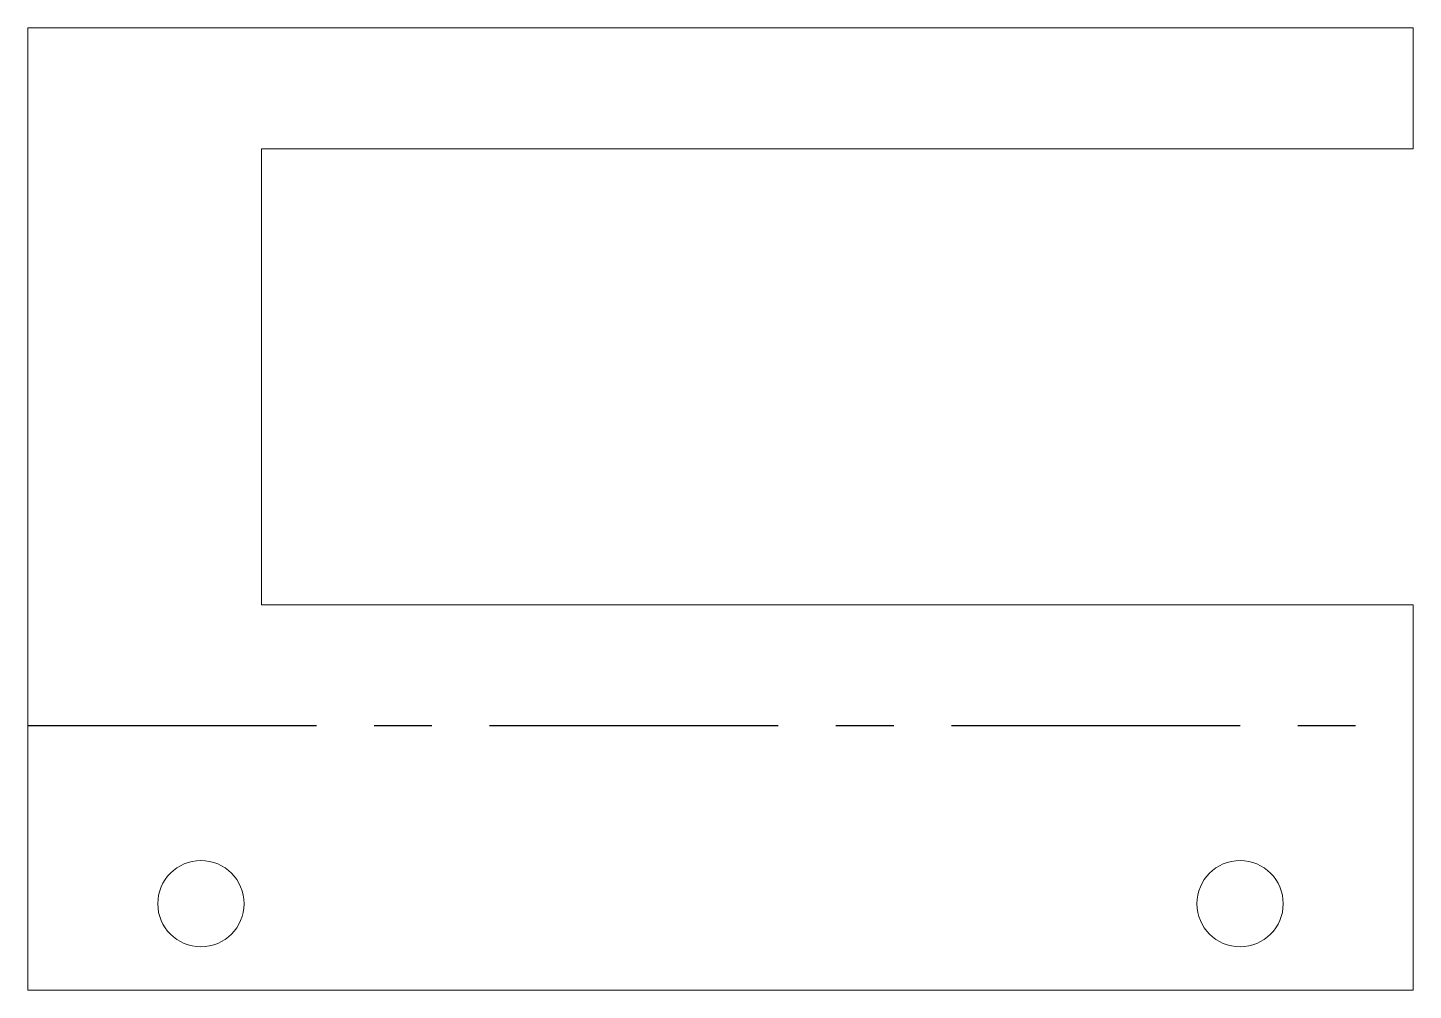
# Model space of a CAD drawing. Header units: inches. Extents: x 0 to 2.4, y 0 to 1.67.
import ezdxf

# ---------------------------------------------------------------- set-up
doc = ezdxf.new("R2010")
doc.units = ezdxf.units.IN
doc.header["$MEASUREMENT"] = 0
doc.linetypes.add('CENTERX2', pattern=[0.8, 0.5, -0.1, 0.1, -0.1])

msp = doc.modelspace()

# ---------------------------------------------------------------- linework, layer by layer
at = {"color": 7, "linetype": 'Continuous', "lineweight": 15}
for p, q in [((0, 1.6678), (0, 0)), ((2.4, 1.6678), (0, 1.6678)), ((2.4, 1.6678), (2.4, 1.4578)), ((0.405, 1.4578), (0.405, 0.6678)), ((2.4, 1.4578), (0.405, 1.4578)), ((0.405, 0.6678), (2.4, 0.6678)), ((2.4, 0.6678), (2.4, 0)), ((2.4, 0), (0, 0))]:
    msp.add_line(p, q, dxfattribs=at)
at = {"color": 7, "linetype": 'CENTERX2'}
msp.add_line((0, 0.4589), (2.4, 0.4589), dxfattribs=at)
at = {"color": 7, "linetype": 'Continuous', "lineweight": 15}
for centre in [(0.3, 0.15), (2.1, 0.15)]:
    msp.add_circle(centre, 0.0747, dxfattribs=at)

doc.saveas('drawing.dxf')
